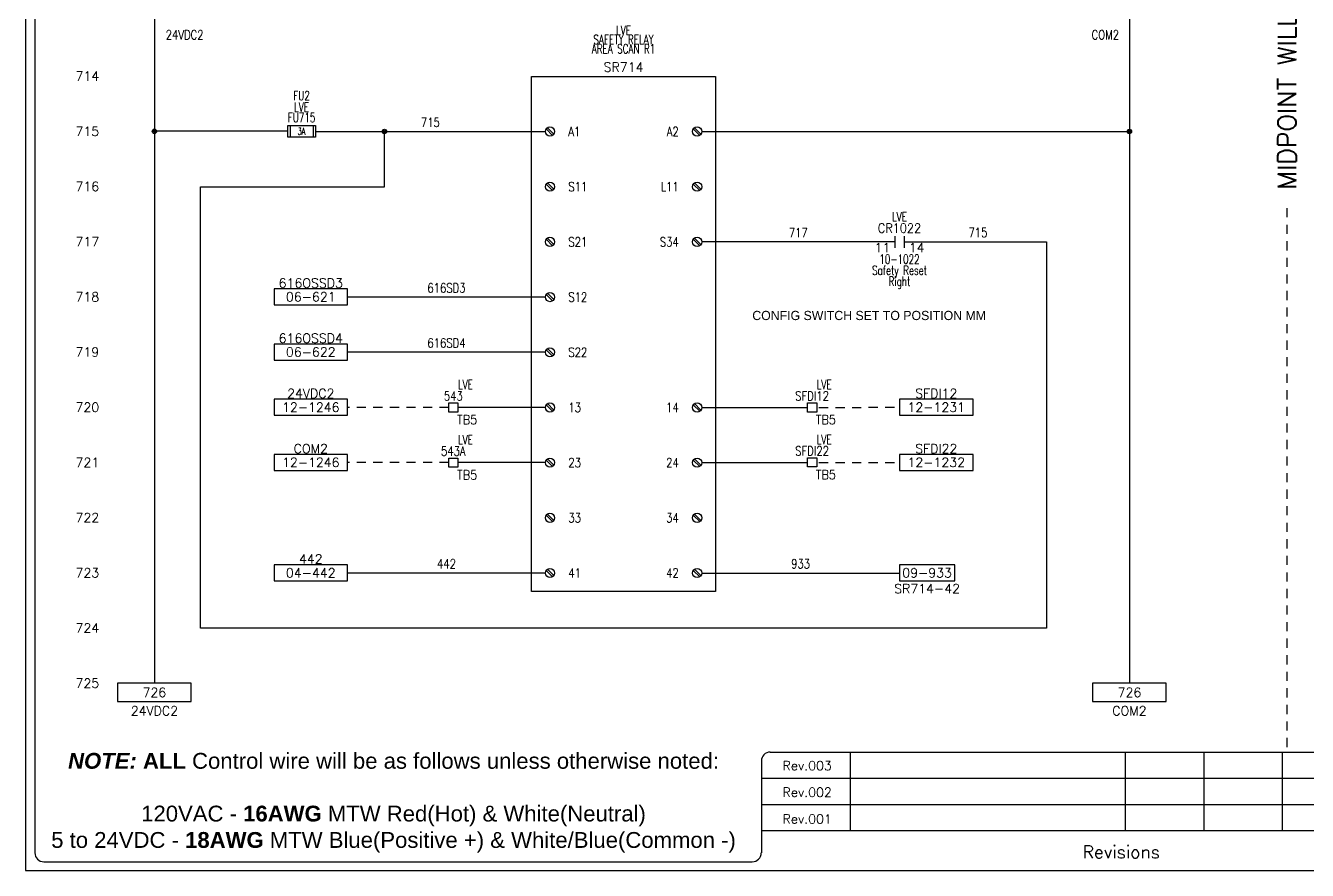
# Model space of a CAD drawing. Header units: inches. Extents: x 0 to 34.2, y 0 to 22.
# Drawn here: x 0 to 17.42, y -0.04 to 11.44 of the extents above; entities that cross this region are included whole.
import ezdxf
from ezdxf.enums import TextEntityAlignment as Align

# ---------------------------------------------------------------- set-up
doc = ezdxf.new("R2010")
doc.units = ezdxf.units.IN
doc.header["$MEASUREMENT"] = 0
doc.linetypes.add('HIDDEN2', pattern=[0.1875, 0.125, -0.0625])
for name, color, linetype in [('BLU_12AWG', 5, 'Continuous'), ('BLU_18AWG', 5, 'Continuous'), ('BLU_WHT_12AWG', 4, 'Continuous'), ('DESC', 150, 'Continuous'), ('DESCCHILD', 20, 'Continuous'), ('LOC', 8, 'Continuous'), ('MISC', 7, 'Continuous'), ('PSYMS', 7, 'Continuous'), ('SYMS', 7, 'Continuous'), ('TAGS', 1, 'Continuous'), ('TERMS', 3, 'Continuous'), ('WIRENO', 3, 'Continuous'), ('WIREREF', 50, 'Continuous'), ('WIRES', 7, 'Continuous'), ('XREF', 7, 'Continuous'), ('XREFCHILD', 90, 'Continuous')]:
    doc.layers.add(name, color=color, linetype=linetype)
doc.layers.add('MidPoint', color=210, linetype='HIDDEN2', plot=False)
doc.styles.add('Fields', font='simplex.shx', dxfattribs={"height": 0.185})
doc.styles.add('HAND', font='HAND.shx')
doc.styles.get("Standard").update_dxf_attribs({"font": 'arial.ttf'})
doc.styles.add('Title_Block', font='simplex.shx', dxfattribs={"height": 0.185})
doc.styles.add('WD', font='romans.shx', dxfattribs={"height": 0.185})

# ---------------------------------------------------------------- blocks, each defined once
blk = doc.blocks.new('RG_Master_Ver_4_2_2')
at = {"color": 3}
for p, q in [((0.125, 21.734), (0.125, 0.194)), ((9.998, 1.441), (9.998, 0.194)), ((10.12, 1.563), (34.15, 1.563)), ((11.207, 1.563), (11.207, 0.496)), ((14.942, 1.563), (14.942, 0.496)), ((16.009, 1.563), (16.009, 0.496)), ((17.076, 1.563), (17.076, 0.496)), ((9.998, 1.207), (19.566, 1.207)), ((9.998, 0.852), (19.566, 0.852)), ((9.998, 0.496), (19.566, 0.496)), ((0.247, 0.072), (9.875, 0.072))]:
    blk.add_line(p, q, dxfattribs=at)
blk.add_lwpolyline([(0, -0.044), (34.25, -0.044), (34.25, 21.956), (0, 21.956)], close=True, dxfattribs=at)
for centre, start, end in [((10.12, 1.441), 90, 180), ((0.247, 0.194), 180, 270), ((9.875, 0.194), 270, 360)]:
    blk.add_arc(centre, 0.122, start, end, dxfattribs=at)
at = {"layer": 'MidPoint'}
blk.add_line((17.141, 8.956), (17.141, 1.581), dxfattribs=at)
at = {"style": 'Title_Block'}
for s, width, heights, insert, char_height, attachment_point in [('\\pxqc;Rev.003', 1.24498, [0], (9.998, 1.442), 0.125, 1), ('\\pxqc;Rev.002', 1.24498, [0], (9.998, 1.08), 0.125, 1), ('\\pxqc;Rev.001', 1.24498, [0], (9.998, 0.717), 0.125, 1), ('\\pxqc;Revisions', 9.42628, [0.392], (14.889, 0.206), 0.17145, 5)]:
    blk.add_mtext_dynamic_manual_height_columns(s, width=width, gutter_width=0.857, heights=heights, dxfattribs=dict(at, insert=insert, char_height=char_height, attachment_point=attachment_point))
at = {"style": 'Fields'}
for tag, p in [('DESCRIPTION_3', (13.116, 1.307)), ('DRN_3', (15.472, 1.307)), ('CHK_3', (16.529, 1.307)), ('APP_3', (17.552, 1.307)), ('DATE_3', (18.829, 1.307)), ('CUSTOMER', (28.997, 1.214)), ('DRAWING_DESC', (32.229, 1.246)), ('DESCRIPTION_2', (13.116, 0.951)), ('DRN_2', (15.472, 0.951)), ('CHK_2', (16.529, 0.951)), ('APP_2', (17.552, 0.951)), ('DATE_2', (18.829, 0.951)), ('SIZE', (30.715, 0.894)), ('DRAWING_#', (32.125, 0.894)), ('REV', (33.543, 0.894)), ('DESCRIPTION_1', (13.116, 0.596)), ('DRN_1', (15.472, 0.596)), ('CHK_1', (16.529, 0.596)), ('APP_1', (17.552, 0.596)), ('DATE_1', (18.829, 0.596)), ('PROJECT_#', (28.981, 0.581)), ('DRN_BY', (30.875, 0.524)), ('CHK_BY', (31.762, 0.524)), ('APP_BY', (32.75, 0.524)), ('SCALE', (33.652, 0.524)), ('PROJECT_NAME', (29.021, 0.176)), ('SHEETNUM', (32.753, 0.176)), ('TTL_SHTS', (33.547, 0.176))]:
    blk.add_attdef(tag, text='', height=0.125, dxfattribs=at).set_placement(p, align=Align.CENTER)
at = {"style": 'Fields', "flags": 9}
blk.add_attdef('WD_TB', (9.953, 0.194), '', height=0.0638, dxfattribs=at)
at = {"layer": 'MidPoint', "insert": (17.016, 9.206), "char_height": 0.25, "attachment_point": 1, "rotation": 90, "style": 'Fields'}
blk.add_mtext_dynamic_manual_height_columns('MIDPOINT WILL NOT PRINT', width=5.375, gutter_width=0.575, heights=[0], dxfattribs=at)
blk = doc.blocks.new('Hcr21')
at = {"linetype": 'Continuous'}
for p, q in [((-0.062, 0.08), (-0.062, -0.08)), ((0.062, 0.08), (0.062, -0.08))]:
    blk.add_line(p, q, dxfattribs=at)
at = {"style": 'WD'}
for tag, width, p in [('INST', 0.7, (0, 0.451)), ('LOC', 0.7, (0, 0.281)), ('TAG2', 0.9, (0, 0.125)), ('XREF', 0.7, (0, -0.297)), ('DESC1', 0.7, (0, -0.449)), ('DESC2', 0.7, (0, -0.597)), ('DESC3', 0.7, (0, -0.744))]:
    blk.add_attdef(tag, text='', height=0.125, dxfattribs=dict(at, width=width)).set_placement(p, align=Align.CENTER)
for tag, p, height, flags in [('X4TERM01', (-0.062, 0), 0.0125, 1), ('X1TERM02', (0.062, 0), 0.0125, 1), ('FAMILY', (0.097, 0.053), 0.01, 9), ('CONTACT', (0.097, 0.036), 0.01, 1)]:
    blk.add_attdef(tag, p, '', height=height, dxfattribs=dict(at, flags=flags))
for tag, p in [('X2LINK', (0, 0.125)), ('X8LINK', (0, -0.125))]:
    blk.add_attdef(tag, p, '', height=0.01, dxfattribs=at)
at = {"linetype": 'Continuous', "style": 'WD', "flags": 8}
blk.add_attdef('TERM01', text='', height=0.125, dxfattribs=at).set_placement((-0.125, -0.016), align=Align.TOP_RIGHT)
blk.add_attdef('TERM02', text='', height=0.125, dxfattribs=at).set_placement((0.125, -0.016), align=Align.TOP_LEFT)
blk = doc.blocks.new('WDDOT')
for radius in [0.03, 0.0187, 0.00929]:
    blk.add_circle((0, 0), radius)
blk = doc.blocks.new('HDV1_002')
for p, q in [((0, 0), (2.5, 0)), ((0, -7), (0, 0)), ((2.5, 0), (2.5, -7)), ((0.198, -0.715), (0.285, -0.802)), ((0.215, -0.698), (0.302, -0.785)), ((2.198, -0.715), (2.285, -0.802)), ((2.215, -0.698), (2.302, -0.785)), ((0.198, -1.465), (0.285, -1.552)), ((0.215, -1.448), (0.302, -1.535)), ((2.198, -1.465), (2.285, -1.552)), ((2.215, -1.448), (2.302, -1.535)), ((0.198, -2.215), (0.285, -2.302)), ((0.215, -2.198), (0.302, -2.285)), ((2.198, -2.215), (2.285, -2.302)), ((2.215, -2.198), (2.302, -2.285)), ((0.215, -2.948), (0.302, -3.035)), ((0.198, -2.965), (0.285, -3.052)), ((0.198, -3.715), (0.285, -3.802)), ((0.215, -3.698), (0.302, -3.785)), ((0.198, -4.465), (0.285, -4.552)), ((0.215, -4.448), (0.302, -4.535)), ((2.198, -4.465), (2.285, -4.552)), ((2.215, -4.448), (2.302, -4.535)), ((0.198, -5.215), (0.285, -5.302)), ((0.215, -5.198), (0.302, -5.285)), ((2.198, -5.215), (2.285, -5.302)), ((2.215, -5.198), (2.302, -5.285)), ((0.198, -5.965), (0.285, -6.052)), ((0.215, -5.948), (0.302, -6.035)), ((2.198, -5.965), (2.285, -6.052)), ((2.215, -5.948), (2.302, -6.035)), ((0.198, -6.715), (0.285, -6.802)), ((0.215, -6.698), (0.302, -6.785)), ((2.198, -6.715), (2.285, -6.802)), ((2.215, -6.698), (2.302, -6.785)), ((2.5, -7), (0, -7))]:
    blk.add_line(p, q)
for centre in [(0.25, -0.75), (2.25, -0.75), (0.25, -1.5), (2.25, -1.5), (0.25, -2.25), (2.25, -2.25), (0.25, -3), (0.25, -3.75), (0.25, -4.5), (2.25, -4.5), (0.25, -5.25), (2.25, -5.25), (0.25, -6), (2.25, -6), (0.25, -6.75), (2.25, -6.75)]:
    blk.add_circle(centre, 0.0625)
at = {"style": 'WD', "width": 0.7}
for tag, p in [('INST', (1.25, 0.75)), ('DESC1', (1.25, 0.5)), ('LOC', (1.25, 0.625)), ('DESC2', (1.25, 0.375)), ('DESC3', (1.25, 0.25))]:
    blk.add_attdef(tag, text='', height=0.125, dxfattribs=at).set_placement(p, align=Align.MIDDLE_CENTER)
at = {"style": 'WD'}
blk.add_attdef('TAG1', text='', height=0.125, dxfattribs=at).set_placement((1.25, 0.125), align=Align.MIDDLE_CENTER)
at = {"style": 'WD', "flags": 9}
for tag, p in [('MFG', (1.25, -0.125)), ('ASSYCODE', (1.25, -0.375)), ('CAT', (1.25, -0.25)), ('FAMILY', (1.25, -0.5))]:
    blk.add_attdef(tag, text='', height=0.125, dxfattribs=at).set_placement(p, align=Align.MIDDLE_CENTER)
at = {"style": 'WD', "width": 0.8}
for tag, p in [('TERM01', (0.5, -0.75)), ('TERM02', (0.5, -1.5)), ('TERM03', (0.5, -2.25)), ('TERM04', (0.5, -3)), ('TERM05', (0.5, -3.75)), ('TERM06', (0.5, -4.5)), ('TERM07', (0.5, -5.25)), ('TERM08', (0.5, -6)), ('TERM09', (0.5, -6.75))]:
    blk.add_attdef(tag, text='', height=0.125, dxfattribs=at).set_placement(p, align=Align.MIDDLE_LEFT)
for tag, p in [('TERM10', (2, -0.75)), ('TERM11', (2, -1.5)), ('TERM12', (2, -2.25)), ('TERM13', (2, -4.5)), ('TERM14', (2, -5.25)), ('TERM15', (2, -6)), ('TERM16', (2, -6.75))]:
    blk.add_attdef(tag, text='', height=0.125, dxfattribs=at).set_placement(p, align=Align.MIDDLE_RIGHT)
at = {"style": 'WD', "flags": 1}
for tag, p in [('X4TERM01', (0.188, -0.75)), ('X1TERM10', (2.312, -0.75)), ('X4TERM02', (0.188, -1.5)), ('X1TERM11', (2.312, -1.5)), ('X4TERM03', (0.188, -2.25)), ('X1TERM12', (2.312, -2.25)), ('X4TERM04', (0.188, -3)), ('X4TERM05', (0.188, -3.75)), ('X4TERM06', (0.188, -4.5)), ('X1TERM13', (2.312, -4.5)), ('X4TERM07', (0.188, -5.25)), ('X1TERM14', (2.312, -5.25)), ('X4TERM08', (0.188, -6)), ('X1TERM15', (2.312, -6)), ('X4TERM09', (0.188, -6.75)), ('X1TERM16', (2.312, -6.75))]:
    blk.add_attdef(tag, p, '', height=0.005, dxfattribs=at)
blk = doc.blocks.new('HA2S1_REF_1')
for p, q in [((0, 0.25), (0, 0)), ((1, 0.25), (0, 0.25)), ((1, 0), (1, 0.25)), ((0, 0), (1, 0))]:
    blk.add_line(p, q)
at = {"style": 'WD', "flags": 1}
blk.add_attdef('SIGCODE', text='', height=0.125, dxfattribs=at).set_placement((0.5, 0.3125), align=Align.CENTER)
at = {"style": 'WD'}
for tag, p in [('XREF', (0.5, 0.0625)), ('DESC1', (0.5, -0.1875))]:
    blk.add_attdef(tag, text='', height=0.125, dxfattribs=at).set_placement(p, align=Align.CENTER)
blk = doc.blocks.new('HA2D1_REF1')
for p, q in [((-0.0625, 0.109375), (-0.0625, -0.109375)), ((0.9375, 0.109375), (-0.0625, 0.109375)), ((0.9375, -0.109375), (0.9375, 0.109375)), ((-0.0625, -0.109375), (0.9375, -0.109375))]:
    blk.add_line(p, q)
at = {"style": 'WD', "flags": 1}
blk.add_attdef('SIGCODE', (0, 0.3125), '', height=0.125, dxfattribs=at)
at = {"style": 'WD'}
for tag, p in [('DESC1', (0.4375, 0.125)), ('XREF', (0.4375, -0.0625))]:
    blk.add_attdef(tag, text='', height=0.125, dxfattribs=at).set_placement(p, align=Align.CENTER)
blk = doc.blocks.new('HA2S1_REF1')
for p, q in [((0, 0.109), (0, -0.109)), ((0.75, 0.109), (0, 0.109)), ((0.75, -0.109), (0.75, 0.109)), ((0, -0.109), (0.75, -0.109))]:
    blk.add_line(p, q)
at = {"style": 'WD', "flags": 1}
blk.add_attdef('SIGCODE', (0.062, 0.158), '', height=0.125, dxfattribs=at)
at = {"style": 'WD'}
for tag, p in [('XREF', (0.375, -0.063)), ('DESC1', (0.375, -0.278))]:
    blk.add_attdef(tag, text='', height=0.125, dxfattribs=at).set_placement(p, align=Align.CENTER)
blk = doc.blocks.new('HFU1')
for p, q in [((-0.188, -0.078), (-0.188, 0.078)), ((-0.188, 0.078), (0.188, 0.078)), ((-0.156, 0.078), (-0.156, -0.078)), ((0.156, 0.078), (0.156, -0.078)), ((0.188, 0.078), (0.188, -0.078)), ((0.188, -0.078), (-0.188, -0.078))]:
    blk.add_line(p, q)
at = {"style": 'WD', "width": 0.7}
for tag, p in [('INST', (0, 0.422)), ('LOC', (0, 0.266)), ('TAG1', (0, 0.125))]:
    blk.add_attdef(tag, text='', height=0.125, dxfattribs=at).set_placement(p, align=Align.CENTER)
at = {"linetype": 'Continuous', "style": 'WD', "flags": 9}
for tag, p in [('ASSYCODE', (0.157, 0.251)), ('MFG', (0.156, 0.083)), ('CAT', (0.156, 0.102))]:
    blk.add_attdef(tag, text='', height=0.01, dxfattribs=at).set_placement(p, align=Align.CENTER)
at = {"style": 'WD'}
for tag, p, height, flags in [('X4TERM01', (-0.188, 0), 0.0109, 1), ('FAMILY', (0.129, 0.108), 0.01, 9), ('X1TERM02', (0.188, 0), 0.0109, 1)]:
    blk.add_attdef(tag, p, '', height=height, dxfattribs=dict(at, flags=flags))
at = {"style": 'WD', "width": 0.7}
blk.add_attdef('RATING1', text='', height=0.0938, dxfattribs=at).set_placement((0, 0), align=Align.MIDDLE_CENTER)
at = {"style": 'WD'}
for tag, p in [('X2LINK', (0, 0.109)), ('X8LINK', (0, -0.109))]:
    blk.add_attdef(tag, p, '', height=0.01, dxfattribs=at)
at = {"linetype": 'Continuous', "style": 'WD', "width": 0.7, "flags": 8}
blk.add_attdef('TERM01', text='', height=0.1, dxfattribs=at).set_placement((-0.25, -0.016), align=Align.TOP_RIGHT)
at = {"style": 'WD', "width": 0.7}
for tag, p in [('DESC1', (0.047, -0.234)), ('DESC2', (0.047, -0.391)), ('DESC3', (0.047, -0.547))]:
    blk.add_attdef(tag, text='', height=0.125, dxfattribs=at).set_placement(p, align=Align.MIDDLE_LEFT)
at = {"linetype": 'Continuous', "style": 'WD', "width": 0.7, "flags": 8}
blk.add_attdef('TERM02', text='', height=0.1, dxfattribs=at).set_placement((0.25, -0.016), align=Align.TOP_LEFT)
blk = doc.blocks.new('WD_WNH')
at = {"linetype": 'Continuous', "style": 'WD', "width": 0.8}
blk.add_attdef('WIRENO', text='', height=0.125, dxfattribs=at).set_placement((0, 0.062), align=Align.CENTER)
at = {"style": 'WD', "flags": 1}
for tag, p in [('W01USER', (0, 0.078)), ('W02USER', (0, 0.07)), ('W03USER', (0, 0.062)), ('W04USER', (0, 0.055)), ('W05USER', (0, 0.047)), ('W06USER', (0, 0.039)), ('W07USER', (0, 0.031)), ('W08USER', (0, 0.023)), ('W09USER', (0, 0.016)), ('W10USER', (0, 0.008))]:
    blk.add_attdef(tag, text='', height=0.005, dxfattribs=at).set_placement(p, align=Align.CENTER)
blk = doc.blocks.new('WD_WNV')
at = {"linetype": 'Continuous', "style": 'WD', "width": 0.8}
blk.add_attdef('WIRENO', text='', height=0.125, dxfattribs=at).set_placement((-0.05, 0), align=Align.MIDDLE_RIGHT)
at = {"style": 'WD', "flags": 1}
for tag, p in [('W01USER', (-0.062, 0.094)), ('W02USER', (-0.062, 0.086)), ('W03USER', (-0.062, 0.078)), ('W04USER', (-0.062, 0.07)), ('W05USER', (-0.062, 0.062)), ('W06USER', (-0.062, 0.055)), ('W07USER', (-0.062, 0.047)), ('W08USER', (-0.062, 0.039)), ('W09USER', (-0.062, 0.031)), ('W10USER', (-0.062, 0.023))]:
    blk.add_attdef(tag, text='', height=0.005, dxfattribs=at).set_placement(p, align=Align.CENTER)
blk = doc.blocks.new('HT0W01')
for p, q in [((-0.062, 0.062), (0.062, 0.062)), ((-0.062, -0.062), (-0.062, 0.062)), ((0.062, 0.062), (0.062, -0.062)), ((0.062, -0.062), (-0.062, -0.062))]:
    blk.add_line(p, q)
at = {"style": 'WD'}
for tag, p, width in [('INST', (0.062, 0.42), 0.7), ('LOC', (0.062, 0.25), 0.7), ('DESC1', (0.05, -0.385), 0.8)]:
    blk.add_attdef(tag, p, '', height=0.125, dxfattribs=dict(at, width=width))
at = {"linetype": 'Continuous', "style": 'WD', "width": 0.8, "flags": 8}
blk.add_attdef('WIRENO', text='', height=0.125, dxfattribs=at).set_placement((0, 0.094), align=Align.CENTER)
at = {"style": 'WD', "flags": 1}
for tag, p, height in [('X4TERM01', (-0.062, 0), 0.0125), ('X4TERMDESC01', (-0.055, -0.023), 0.025), ('X2TERMDESC01', (-0.006, 0.029), 0.025), ('STRIPSEQ', (0, 0), 0.00125), ('X2TERM01', (0, 0.062), 0.0125), ('X1TERMDESC01', (0.039, 0.007), 0.025), ('X1TERM01', (0.062, 0), 0.0125), ('LINKTERM', (0, -0.002), 0.00125), ('X8TERM01', (0, -0.062), 0.0125), ('X8TERMDESC01', (0, -0.054), 0.025)]:
    blk.add_attdef(tag, p, '', height=height, dxfattribs=at)
at = {"linetype": 'Continuous', "style": 'WD'}
for tag, p, height, width, flags in [('TAGSTRIP', (0.05, -0.229), 0.125, 0.9, 8), ('CAT', (0.213, -0.406), 0.109, 0.8, 1), ('DESC2', (0.05, -0.541), 0.125, 0.8, 8), ('DESC3', (0.05, -0.698), 0.125, 0.8, 8)]:
    blk.add_attdef(tag, p, '', height=height, dxfattribs=dict(at, width=width, flags=flags))
at = {"linetype": 'Continuous', "style": 'WD', "width": 0.8, "flags": 1}
blk.add_attdef('MFG', text='', height=0.109, dxfattribs=at).set_placement((0.088, -0.406), align=Align.RIGHT)
at = {"style": 'WD', "width": 0.7, "flags": 1}
blk.add_attdef('ASSYCODE', (0.062, -0.281), '', height=0.01, dxfattribs=at)

msp = doc.modelspace()

# ---------------------------------------------------------------- linework, layer by layer
at = {"layer": 'BLU_12AWG'}
for p, q in [((1.75, 21.125), (1.75, 2.5)), ((3.562, 10), (1.75, 10))]:
    msp.add_line(p, q, dxfattribs=at)
at = {"layer": 'BLU_18AWG'}
for p, q in [((3.937, 9.997), (7.062, 9.997)), ((4.875, 9.247), (4.875, 9.997)), ((2.375, 3.247), (2.375, 9.247)), ((2.375, 9.247), (4.875, 9.247)), ((11.812, 8.497), (9.188, 8.497)), ((11.938, 8.497), (13.875, 8.497)), ((13.875, 8.497), (13.875, 3.247)), ((7.062, 7.747), (4.375, 7.747)), ((7.062, 6.997), (4.375, 7)), ((7.062, 6.247), (5.875, 6.247)), ((9.188, 6.247), (10.625, 6.247)), ((7.062, 5.497), (5.875, 5.497)), ((9.188, 5.497), (10.625, 5.499)), ((7.062, 3.997), (4.375, 3.997)), ((9.188, 3.997), (11.875, 3.997)), ((13.875, 3.247), (2.375, 3.247))]:
    msp.add_line(p, q, dxfattribs=at)
at = {"layer": 'BLU_WHT_12AWG'}
for p, q in [((15, 21.125), (15, 2.5)), ((9.188, 9.997), (15, 9.997))]:
    msp.add_line(p, q, dxfattribs=at)
at = {"layer": 'WIRES', "linetype": 'HIDDEN2'}
for p, q in [((5.75, 6.247), (4.375, 6.247)), ((10.781, 6.247), (11.875, 6.25)), ((5.75, 5.497), (4.375, 5.497)), ((10.781, 5.497), (11.875, 5.5))]:
    msp.add_line(p, q, dxfattribs=at)

# ---------------------------------------------------------------- block references
msp.add_blockref('RG_Master_Ver_4_2_2', (0, 0))
at = {"layer": 'SYMS'}
ref = msp.add_blockref('HDV1_002', (6.875, 10.747), dxfattribs=at)
ref.add_attrib('TERM16', '42', dxfattribs={"layer": 'TERMS', "height": 0.125, "style": 'WD', "width": 0.8}).set_placement((8.875, 3.997), align=Align.MIDDLE_RIGHT)
ref.add_attrib('TERM15', '34', dxfattribs={"layer": 'TERMS', "height": 0.125, "style": 'WD', "width": 0.8}).set_placement((8.875, 4.747), align=Align.MIDDLE_RIGHT)
ref.add_attrib('TERM14', '24', dxfattribs={"layer": 'TERMS', "height": 0.125, "style": 'WD', "width": 0.8}).set_placement((8.875, 5.497), align=Align.MIDDLE_RIGHT)
ref.add_attrib('TERM13', '14', dxfattribs={"layer": 'TERMS', "height": 0.125, "style": 'WD', "width": 0.8}).set_placement((8.875, 6.247), align=Align.MIDDLE_RIGHT)
ref.add_attrib('TERM12', 'S34', dxfattribs={"layer": 'TERMS', "height": 0.125, "style": 'WD', "width": 0.8}).set_placement((8.875, 8.497), align=Align.MIDDLE_RIGHT)
ref.add_attrib('TERM11', 'L11', dxfattribs={"layer": 'TERMS', "height": 0.125, "style": 'WD', "width": 0.8}).set_placement((8.875, 9.247), align=Align.MIDDLE_RIGHT)
ref.add_attrib('TERM10', 'A2', dxfattribs={"layer": 'TERMS', "height": 0.125, "style": 'WD', "width": 0.8}).set_placement((8.875, 9.997), align=Align.MIDDLE_RIGHT)
ref.add_attrib('TERM09', '41', dxfattribs={"layer": 'TERMS', "height": 0.125, "style": 'WD', "width": 0.8}).set_placement((7.375, 3.997), align=Align.MIDDLE_LEFT)
ref.add_attrib('TERM08', '33', dxfattribs={"layer": 'TERMS', "height": 0.125, "style": 'WD', "width": 0.8}).set_placement((7.375, 4.747), align=Align.MIDDLE_LEFT)
ref.add_attrib('TERM07', '23', dxfattribs={"layer": 'TERMS', "height": 0.125, "style": 'WD', "width": 0.8}).set_placement((7.375, 5.497), align=Align.MIDDLE_LEFT)
ref.add_attrib('TERM06', '13', dxfattribs={"layer": 'TERMS', "height": 0.125, "style": 'WD', "width": 0.8}).set_placement((7.375, 6.247), align=Align.MIDDLE_LEFT)
ref.add_attrib('TERM05', 'S22', dxfattribs={"layer": 'TERMS', "height": 0.125, "style": 'WD', "width": 0.8}).set_placement((7.375, 6.997), align=Align.MIDDLE_LEFT)
ref.add_attrib('TERM04', 'S12', dxfattribs={"layer": 'TERMS', "height": 0.125, "style": 'WD', "width": 0.8}).set_placement((7.375, 7.747), align=Align.MIDDLE_LEFT)
ref.add_attrib('TERM03', 'S21', dxfattribs={"layer": 'TERMS', "height": 0.125, "style": 'WD', "width": 0.8}).set_placement((7.375, 8.497), align=Align.MIDDLE_LEFT)
ref.add_attrib('TERM02', 'S11', dxfattribs={"layer": 'TERMS', "height": 0.125, "style": 'WD', "width": 0.8}).set_placement((7.375, 9.247), align=Align.MIDDLE_LEFT)
ref.add_attrib('TERM01', 'A1', dxfattribs={"layer": 'TERMS', "height": 0.125, "style": 'WD', "width": 0.8}).set_placement((7.375, 9.997), align=Align.MIDDLE_LEFT)
ref.add_attrib('TAG1', 'SR714', dxfattribs={"layer": 'TAGS', "height": 0.125, "style": 'WD'}).set_placement((8.125, 10.872), align=Align.MIDDLE_CENTER)
ref.add_attrib('DESC1', 'SAFETY RELAY', dxfattribs={"layer": 'DESC', "height": 0.125, "style": 'WD', "width": 0.7}).set_placement((8.125, 11.247), align=Align.MIDDLE_CENTER)
ref.add_attrib('DESC2', 'AREA SCAN R1', dxfattribs={"layer": 'DESC', "height": 0.125, "style": 'WD', "width": 0.7}).set_placement((8.125, 11.122), align=Align.MIDDLE_CENTER)
ref.add_attrib('LOC', 'LVE', dxfattribs={"layer": 'LOC', "height": 0.125, "style": 'WD', "width": 0.7}).set_placement((8.125, 11.372), align=Align.MIDDLE_CENTER)
ref = msp.add_blockref('HFU1', (3.75, 10), dxfattribs=at)
ref.add_attrib('INST', 'FU2', dxfattribs={"layer": 'LOC', "height": 0.125, "style": 'WD', "width": 0.7}).set_placement((3.75, 10.422), align=Align.CENTER)
ref.add_attrib('RATING1', '3A', dxfattribs={"layer": 'MISC', "height": 0.0938, "style": 'WD', "width": 0.7}).set_placement((3.75, 10), align=Align.MIDDLE_CENTER)
ref.add_attrib('LOC', 'LVE', dxfattribs={"layer": 'LOC', "height": 0.125, "style": 'WD', "width": 0.7}).set_placement((3.75, 10.266), align=Align.CENTER)
ref.add_attrib('TAG1', 'FU715', dxfattribs={"layer": 'TAGS', "height": 0.125, "style": 'WD', "width": 0.7}).set_placement((3.75, 10.125), align=Align.CENTER)
for p in [(1.75, 10), (4.875, 9.997), (15, 9.997)]:
    msp.add_blockref('WDDOT', p, dxfattribs=at)
ref = msp.add_blockref('Hcr21', (11.875, 8.497), dxfattribs=at)
ref.add_attrib('LOC', 'LVE', dxfattribs={"layer": 'LOC', "height": 0.125, "style": 'WD', "width": 0.7}).set_placement((11.875, 8.778), align=Align.CENTER)
ref.add_attrib('TERM02', '14', dxfattribs={"layer": 'TERMS', "linetype": 'Continuous', "height": 0.125, "style": 'WD', "flags": 8}).set_placement((12, 8.481), align=Align.TOP_LEFT)
ref.add_attrib('TERM01', '11', dxfattribs={"layer": 'TERMS', "linetype": 'Continuous', "height": 0.125, "style": 'WD', "flags": 8}).set_placement((11.75, 8.481), align=Align.TOP_RIGHT)
ref.add_attrib('XREF', '10-1022', dxfattribs={"layer": 'XREFCHILD', "height": 0.125, "style": 'WD', "width": 0.7}).set_placement((11.875, 8.2), align=Align.CENTER)
ref.add_attrib('DESC2', 'Right', dxfattribs={"layer": 'DESCCHILD', "height": 0.125, "style": 'WD', "width": 0.7}).set_placement((11.875, 7.9), align=Align.CENTER)
ref.add_attrib('DESC1', 'Safety Reset', dxfattribs={"layer": 'DESCCHILD', "height": 0.125, "style": 'WD', "width": 0.7}).set_placement((11.875, 8.048), align=Align.CENTER)
ref.add_attrib('TAG2', 'CR1022', dxfattribs={"layer": 'TAGS', "height": 0.125, "style": 'WD', "width": 0.9}).set_placement((11.875, 8.622), align=Align.CENTER)
ref = msp.add_blockref('HA2D1_REF1', (3.438, 7.75), dxfattribs=at)
ref.add_attrib('XREF', '06-621', dxfattribs={"layer": 'XREF', "height": 0.125, "style": 'WD'}).set_placement((3.875, 7.688), align=Align.CENTER)
ref.add_attrib('DESC1', '616OSSD3', dxfattribs={"layer": 'DESC', "height": 0.125, "style": 'WD'}).set_placement((3.875, 7.875), align=Align.CENTER)
ref = msp.add_blockref('HA2D1_REF1', (3.438, 7), dxfattribs=at)
ref.add_attrib('XREF', '06-622', dxfattribs={"layer": 'XREF', "height": 0.125, "style": 'WD'}).set_placement((3.875, 6.938), align=Align.CENTER)
ref.add_attrib('DESC1', '616OSSD4', dxfattribs={"layer": 'DESC', "height": 0.125, "style": 'WD'}).set_placement((3.875, 7.125), align=Align.CENTER)
ref = msp.add_blockref('HT0W01', (5.812, 6.247), dxfattribs=at)
ref.add_attrib('LOC', 'LVE', (5.875, 6.497), dxfattribs={"layer": 'LOC', "height": 0.125, "style": 'WD', "width": 0.7})
ref.add_attrib('WIRENO', '543', dxfattribs={"layer": 'WIREREF', "linetype": 'Continuous', "height": 0.125, "style": 'WD', "width": 0.8, "flags": 8}).set_placement((5.812, 6.341), align=Align.CENTER)
ref.add_attrib('TAGSTRIP', 'TB5', (5.862, 6.018), dxfattribs={"layer": 'TAGS', "linetype": 'Continuous', "height": 0.125, "style": 'WD', "width": 0.9, "flags": 8})
ref = msp.add_blockref('HT0W01', (10.688, 6.247), dxfattribs=at)
ref.add_attrib('LOC', 'LVE', (10.75, 6.497), dxfattribs={"layer": 'LOC', "height": 0.125, "style": 'WD', "width": 0.7})
ref.add_attrib('WIRENO', 'SFDI12', dxfattribs={"layer": 'WIREREF', "linetype": 'Continuous', "height": 0.125, "style": 'WD', "width": 0.8, "flags": 8}).set_placement((10.688, 6.341), align=Align.CENTER)
ref.add_attrib('TAGSTRIP', 'TB5', (10.737, 6.018), dxfattribs={"layer": 'TAGS', "linetype": 'Continuous', "height": 0.125, "style": 'WD', "width": 0.9, "flags": 8})
ref = msp.add_blockref('HA2D1_REF1', (3.438, 6.25), dxfattribs=at)
ref.add_attrib('XREF', '12-1246', dxfattribs={"layer": 'XREF', "height": 0.125, "style": 'WD'}).set_placement((3.875, 6.188), align=Align.CENTER)
ref.add_attrib('DESC1', '24VDC2', dxfattribs={"layer": 'DESC', "height": 0.125, "style": 'WD'}).set_placement((3.875, 6.375), align=Align.CENTER)
ref = msp.add_blockref('HA2D1_REF1', (11.938, 6.25), dxfattribs=at)
ref.add_attrib('XREF', '12-1231', dxfattribs={"layer": 'XREF', "height": 0.125, "style": 'WD'}).set_placement((12.375, 6.188), align=Align.CENTER)
ref.add_attrib('DESC1', 'SFDI12', dxfattribs={"layer": 'DESC', "height": 0.125, "style": 'WD'}).set_placement((12.375, 6.375), align=Align.CENTER)
ref = msp.add_blockref('HA2D1_REF1', (3.438, 5.5), dxfattribs=at)
ref.add_attrib('XREF', '12-1246', dxfattribs={"layer": 'XREF', "height": 0.125, "style": 'WD'}).set_placement((3.875, 5.438), align=Align.CENTER)
ref.add_attrib('DESC1', 'COM2', dxfattribs={"layer": 'DESC', "height": 0.125, "style": 'WD'}).set_placement((3.875, 5.625), align=Align.CENTER)
ref = msp.add_blockref('HT0W01', (5.812, 5.497), dxfattribs=at)
ref.add_attrib('LOC', 'LVE', (5.875, 5.747), dxfattribs={"layer": 'LOC', "height": 0.125, "style": 'WD', "width": 0.7})
ref.add_attrib('WIRENO', '543A', dxfattribs={"layer": 'WIREREF', "linetype": 'Continuous', "height": 0.125, "style": 'WD', "width": 0.8, "flags": 8}).set_placement((5.812, 5.591), align=Align.CENTER)
ref.add_attrib('TAGSTRIP', 'TB5', (5.862, 5.268), dxfattribs={"layer": 'TAGS', "linetype": 'Continuous', "height": 0.125, "style": 'WD', "width": 0.9, "flags": 8})
ref = msp.add_blockref('HT0W01', (10.688, 5.5), dxfattribs=at)
ref.add_attrib('LOC', 'LVE', (10.75, 5.75), dxfattribs={"layer": 'LOC', "height": 0.125, "style": 'WD', "width": 0.7})
ref.add_attrib('WIRENO', 'SFDI22', dxfattribs={"layer": 'WIREREF', "linetype": 'Continuous', "height": 0.125, "style": 'WD', "width": 0.8, "flags": 8}).set_placement((10.688, 5.594), align=Align.CENTER)
ref.add_attrib('TAGSTRIP', 'TB5', (10.737, 5.271), dxfattribs={"layer": 'TAGS', "linetype": 'Continuous', "height": 0.125, "style": 'WD', "width": 0.9, "flags": 8})
ref = msp.add_blockref('HA2D1_REF1', (11.938, 5.5), dxfattribs=at)
ref.add_attrib('XREF', '12-1232', dxfattribs={"layer": 'XREF', "height": 0.125, "style": 'WD'}).set_placement((12.375, 5.438), align=Align.CENTER)
ref.add_attrib('DESC1', 'SFDI22', dxfattribs={"layer": 'DESC', "height": 0.125, "style": 'WD'}).set_placement((12.375, 5.625), align=Align.CENTER)
ref = msp.add_blockref('HA2D1_REF1', (3.438, 4), dxfattribs=at)
ref.add_attrib('XREF', '04-442', dxfattribs={"layer": 'XREF', "height": 0.125, "style": 'WD'}).set_placement((3.875, 3.937), align=Align.CENTER)
ref.add_attrib('DESC1', '442', dxfattribs={"layer": 'DESC', "height": 0.125, "style": 'WD'}).set_placement((3.875, 4.125), align=Align.CENTER)
ref = msp.add_blockref('HA2S1_REF1', (11.875, 4), dxfattribs=at)
ref.add_attrib('XREF', '09-933', dxfattribs={"layer": 'XREF', "height": 0.125, "style": 'WD'}).set_placement((12.25, 3.937), align=Align.CENTER)
ref.add_attrib('DESC1', 'SR714-42', dxfattribs={"layer": 'DESC', "height": 0.125, "style": 'WD'}).set_placement((12.25, 3.722), align=Align.CENTER)
ref = msp.add_blockref('HA2S1_REF_1', (1.25, 2.25), dxfattribs=at)
ref.add_attrib('XREF', '726', dxfattribs={"layer": 'XREF', "height": 0.125, "style": 'WD'}).set_placement((1.75, 2.312), align=Align.CENTER)
ref.add_attrib('DESC1', '24VDC2', dxfattribs={"layer": 'DESC', "height": 0.125, "style": 'WD'}).set_placement((1.75, 2.062), align=Align.CENTER)
ref = msp.add_blockref('HA2S1_REF_1', (14.5, 2.25), dxfattribs=at)
ref.add_attrib('XREF', '726', dxfattribs={"layer": 'XREF', "height": 0.125, "style": 'WD'}).set_placement((15, 2.312), align=Align.CENTER)
ref.add_attrib('DESC1', 'COM2', dxfattribs={"layer": 'DESC', "height": 0.125, "style": 'WD'}).set_placement((15, 2.062), align=Align.CENTER)
at = {"layer": 'WIRENO'}
ref = msp.add_blockref('WD_WNV', (2.129, 11.312), dxfattribs=at)
ref.add_attrib('WIRENO', '24VDC2', dxfattribs={"linetype": 'Continuous', "height": 0.125, "style": 'WD', "width": 0.8}).set_placement((2.418, 11.312), align=Align.MIDDLE_RIGHT)
ref = msp.add_blockref('WD_WNV', (14.909, 11.312), dxfattribs=at)
ref.add_attrib('WIRENO', 'COM2', dxfattribs={"linetype": 'Continuous', "height": 0.125, "style": 'WD', "width": 0.8}).set_placement((14.859, 11.312), align=Align.MIDDLE_RIGHT)
ref = msp.add_blockref('WD_WNH', (5.5, 9.997), dxfattribs=at)
ref.add_attrib('WIRENO', '715', dxfattribs={"linetype": 'Continuous', "height": 0.125, "style": 'WD', "width": 0.8}).set_placement((5.5, 10.06), align=Align.CENTER)
ref = msp.add_blockref('WD_WNH', (10.5, 8.497), dxfattribs=at)
ref.add_attrib('WIRENO', '717', dxfattribs={"linetype": 'Continuous', "height": 0.125, "style": 'WD', "width": 0.8}).set_placement((10.5, 8.56), align=Align.CENTER)
ref = msp.add_blockref('WD_WNH', (12.941, 8.5), dxfattribs=at)
ref.add_attrib('WIRENO', '715', dxfattribs={"linetype": 'Continuous', "height": 0.125, "style": 'WD', "width": 0.8}).set_placement((12.941, 8.562), align=Align.CENTER)
ref = msp.add_blockref('WD_WNH', (5.719, 7.747), dxfattribs=at)
ref.add_attrib('WIRENO', '616SD3', dxfattribs={"linetype": 'Continuous', "height": 0.125, "style": 'WD', "width": 0.8}).set_placement((5.719, 7.81), align=Align.CENTER)
ref = msp.add_blockref('WD_WNH', (5.719, 6.999), dxfattribs=at)
ref.add_attrib('WIRENO', '616SD4', dxfattribs={"linetype": 'Continuous', "height": 0.125, "style": 'WD', "width": 0.8}).set_placement((5.719, 7.061), align=Align.CENTER)
ref = msp.add_blockref('WD_WNH', (5.719, 3.997), dxfattribs=at)
ref.add_attrib('WIRENO', '442', dxfattribs={"linetype": 'Continuous', "height": 0.125, "style": 'WD', "width": 0.8}).set_placement((5.719, 4.06), align=Align.CENTER)
ref = msp.add_blockref('WD_WNH', (10.531, 3.997), dxfattribs=at)
ref.add_attrib('WIRENO', '933', dxfattribs={"linetype": 'Continuous', "height": 0.125, "style": 'WD', "width": 0.8}).set_placement((10.531, 4.06), align=Align.CENTER)

# ---------------------------------------------------------------- texts
at = {"style": 'WD'}
for s, p in [('714', (1, 10.75)), ('715', (1, 10)), ('716', (1, 9.25)), ('717', (1, 8.5)), ('718', (1, 7.75)), ('719', (1, 7)), ('720', (1, 6.25)), ('721', (1, 5.5)), ('722', (1, 4.75)), ('723', (1, 4)), ('724', (1, 3.25)), ('725', (1, 2.5))]:
    msp.add_text(s, height=0.125, dxfattribs=at).set_placement(p, align=Align.MIDDLE_RIGHT)
at = {"insert": (0.062, 1.552), "char_height": 0.215, "attachment_point": 1}
msp.add_mtext_dynamic_manual_height_columns('\\pxqc;{\\fArial|b1|i1|c0|p34;NOTE:} {\\fArial|b1|i0|c0|p34;ALL} Control wire will be as follows unless otherwise noted:\\P\\P120VAC - {\\fArial|b1|i0|c0|p34;16AWG} MTW Red(Hot) & White(Neutral)\\P5 to 24VDC - {\\fArial|b1|i0|c0|p34;18AWG} MTW Blue(Positive +) & White/Blue(Common -)', width=9.875, gutter_width=0.9, heights=[0], dxfattribs=at)
at = {"layer": 'PSYMS', "style": 'HAND'}
msp.add_text('CONFIG SWITCH SET TO POSITION MM', height=0.125, dxfattribs=at).set_placement((9.875, 7.497), align=Align.MIDDLE_LEFT)

doc.saveas('drawing.dxf')
